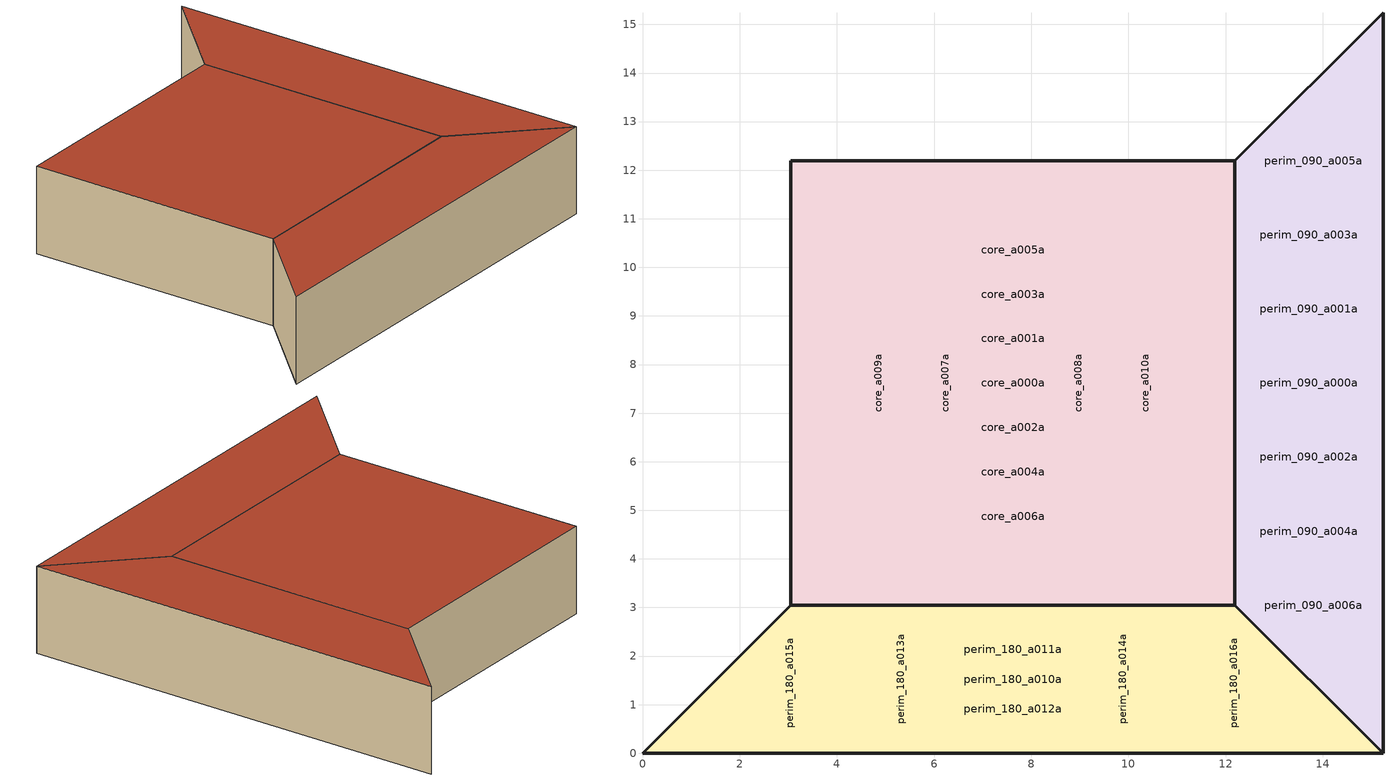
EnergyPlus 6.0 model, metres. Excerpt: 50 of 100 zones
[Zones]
core_a000a
 floor ground (Exterior Floor): 12.19,12.19 12.19,3.05 3.05,3.05 3.05,12.19 z0
 wall outside (Exterior Wall): 3.05,3.05 12.19,3.05 12.19,12.19 3.05,12.19 3.05,3.05 z0:3.05
 roof outside (Exterior Roof): 12.19,3.05 12.19,12.19 3.05,12.19 3.05,3.05 z3.05
perim_090_a000a
 floor ground (Exterior Floor): 15.24,15.24 15.24,0 12.19,3.05 12.19,12.19 z0
 wall outside (Exterior Wall): 12.19,12.19 12.19,3.05 15.24,0 15.24,15.24 12.19,12.19 z0:3.05
 roof outside (Exterior Roof): 15.24,0 15.24,15.24 12.19,12.19 12.19,3.05 z3.05
core_a001a
 floor ground (Exterior Floor): 12.19,12.19 12.19,3.05 3.05,3.05 3.05,12.19 z0
 wall outside (Exterior Wall): 3.05,3.05 12.19,3.05 12.19,12.19 3.05,12.19 3.05,3.05 z0:3.05
 roof outside (Exterior Roof): 12.19,3.05 12.19,12.19 3.05,12.19 3.05,3.05 z3.05
perim_090_a001a
 floor ground (Exterior Floor): 15.24,15.24 15.24,0 12.19,3.05 12.19,12.19 z0
 wall outside (Exterior Wall): 12.19,12.19 12.19,3.05 15.24,0 15.24,15.24 12.19,12.19 z0:3.05
 roof outside (Exterior Roof): 15.24,0 15.24,15.24 12.19,12.19 12.19,3.05 z3.05
core_a002a
 floor ground (Exterior Floor): 12.19,12.19 12.19,3.05 3.05,3.05 3.05,12.19 z0
 wall outside (Exterior Wall): 3.05,3.05 12.19,3.05 12.19,12.19 3.05,12.19 3.05,3.05 z0:3.05
 roof outside (Exterior Roof): 12.19,3.05 12.19,12.19 3.05,12.19 3.05,3.05 z3.05
perim_090_a002a
 floor ground (Exterior Floor): 15.24,15.24 15.24,0 12.19,3.05 12.19,12.19 z0
 wall outside (Exterior Wall): 12.19,12.19 12.19,3.05 15.24,0 15.24,15.24 12.19,12.19 z0:3.05
 roof outside (Exterior Roof): 15.24,0 15.24,15.24 12.19,12.19 12.19,3.05 z3.05
core_a003a
 floor ground (Exterior Floor): 12.19,12.19 12.19,3.05 3.05,3.05 3.05,12.19 z0
 wall outside (Exterior Wall): 3.05,3.05 12.19,3.05 12.19,12.19 3.05,12.19 3.05,3.05 z0:3.05
 roof outside (Exterior Roof): 12.19,3.05 12.19,12.19 3.05,12.19 3.05,3.05 z3.05
perim_090_a003a
 floor ground (Exterior Floor): 15.24,15.24 15.24,0 12.19,3.05 12.19,12.19 z0
 wall outside (Exterior Wall): 12.19,12.19 12.19,3.05 15.24,0 15.24,15.24 12.19,12.19 z0:3.05
 roof outside (Exterior Roof): 15.24,0 15.24,15.24 12.19,12.19 12.19,3.05 z3.05
core_a004a
 floor ground (Exterior Floor): 12.19,12.19 12.19,3.05 3.05,3.05 3.05,12.19 z0
 wall outside (Exterior Wall): 3.05,3.05 12.19,3.05 12.19,12.19 3.05,12.19 3.05,3.05 z0:3.05
 roof outside (Exterior Roof): 12.19,3.05 12.19,12.19 3.05,12.19 3.05,3.05 z3.05
perim_090_a004a
 floor ground (Exterior Floor): 15.24,15.24 15.24,0 12.19,3.05 12.19,12.19 z0
 wall outside (Exterior Wall): 12.19,12.19 12.19,3.05 15.24,0 15.24,15.24 12.19,12.19 z0:3.05
 roof outside (Exterior Roof): 15.24,0 15.24,15.24 12.19,12.19 12.19,3.05 z3.05
core_a005a
 floor ground (Exterior Floor): 12.19,12.19 12.19,3.05 3.05,3.05 3.05,12.19 z0
 wall outside (Exterior Wall): 3.05,3.05 12.19,3.05 12.19,12.19 3.05,12.19 3.05,3.05 z0:3.05
 roof outside (Exterior Roof): 12.19,3.05 12.19,12.19 3.05,12.19 3.05,3.05 z3.05
perim_090_a005a
 floor ground (Exterior Floor): 15.24,15.24 15.24,0 12.19,3.05 12.19,12.19 z0
 wall outside (Exterior Wall): 12.19,12.19 12.19,3.05 15.24,0 15.24,15.24 12.19,12.19 z0:3.05
 roof outside (Exterior Roof): 15.24,0 15.24,15.24 12.19,12.19 12.19,3.05 z3.05
core_a006a
 floor ground (Exterior Floor): 12.19,12.19 12.19,3.05 3.05,3.05 3.05,12.19 z0
 wall outside (Exterior Wall): 3.05,3.05 12.19,3.05 12.19,12.19 3.05,12.19 3.05,3.05 z0:3.05
 roof outside (Exterior Roof): 12.19,3.05 12.19,12.19 3.05,12.19 3.05,3.05 z3.05
perim_090_a006a
 floor ground (Exterior Floor): 15.24,15.24 15.24,0 12.19,3.05 12.19,12.19 z0
 wall outside (Exterior Wall): 12.19,12.19 12.19,3.05 15.24,0 15.24,15.24 12.19,12.19 z0:3.05
 roof outside (Exterior Roof): 15.24,0 15.24,15.24 12.19,12.19 12.19,3.05 z3.05
core_a007a
 floor ground (Exterior Floor): 12.19,12.19 12.19,3.05 3.05,3.05 3.05,12.19 z0
 wall outside (Exterior Wall): 3.05,3.05 12.19,3.05 12.19,12.19 3.05,12.19 3.05,3.05 z0:3.05
 roof outside (Exterior Roof): 12.19,3.05 12.19,12.19 3.05,12.19 3.05,3.05 z3.05
perim_090_a007a
 floor ground (Exterior Floor): 15.24,15.24 15.24,0 12.19,3.05 12.19,12.19 z0
 wall outside (Exterior Wall): 12.19,12.19 12.19,3.05 15.24,0 15.24,15.24 12.19,12.19 z0:3.05
 roof outside (Exterior Roof): 15.24,0 15.24,15.24 12.19,12.19 12.19,3.05 z3.05
core_a008a
 floor ground (Exterior Floor): 12.19,12.19 12.19,3.05 3.05,3.05 3.05,12.19 z0
 wall outside (Exterior Wall): 3.05,3.05 12.19,3.05 12.19,12.19 3.05,12.19 3.05,3.05 z0:3.05
 roof outside (Exterior Roof): 12.19,3.05 12.19,12.19 3.05,12.19 3.05,3.05 z3.05
perim_090_a008a
 floor ground (Exterior Floor): 15.24,15.24 15.24,0 12.19,3.05 12.19,12.19 z0
 wall outside (Exterior Wall): 12.19,12.19 12.19,3.05 15.24,0 15.24,15.24 12.19,12.19 z0:3.05
 roof outside (Exterior Roof): 15.24,0 15.24,15.24 12.19,12.19 12.19,3.05 z3.05
core_a009a
 floor ground (Exterior Floor): 12.19,12.19 12.19,3.05 3.05,3.05 3.05,12.19 z0
 wall outside (Exterior Wall): 3.05,3.05 12.19,3.05 12.19,12.19 3.05,12.19 3.05,3.05 z0:3.05
 roof outside (Exterior Roof): 12.19,3.05 12.19,12.19 3.05,12.19 3.05,3.05 z3.05
perim_090_a009a
 floor ground (Exterior Floor): 15.24,15.24 15.24,0 12.19,3.05 12.19,12.19 z0
 wall outside (Exterior Wall): 12.19,12.19 12.19,3.05 15.24,0 15.24,15.24 12.19,12.19 z0:3.05
 roof outside (Exterior Roof): 15.24,0 15.24,15.24 12.19,12.19 12.19,3.05 z3.05
core_a010a
 floor ground (Exterior Floor): 12.19,12.19 12.19,3.05 3.05,3.05 3.05,12.19 z0
 wall outside (Exterior Wall): 3.05,3.05 12.19,3.05 12.19,12.19 3.05,12.19 3.05,3.05 z0:3.05
 roof outside (Exterior Roof): 12.19,3.05 12.19,12.19 3.05,12.19 3.05,3.05 z3.05
perim_090_a010a
 floor ground (Exterior Floor): 15.24,15.24 15.24,0 12.19,3.05 12.19,12.19 z0
 wall outside (Exterior Wall): 12.19,12.19 12.19,3.05 15.24,0 15.24,15.24 12.19,12.19 z0:3.05
 roof outside (Exterior Roof): 15.24,0 15.24,15.24 12.19,12.19 12.19,3.05 z3.05
perim_180_a010a
 floor ground (Exterior Floor): 12.19,3.05 15.24,0 0,0 3.05,3.05 z0
 wall outside (Exterior Wall): 12.19,3.05 3.05,3.05 0,0 15.24,0 12.19,3.05 z0:3.05
 roof outside (Exterior Roof): 15.24,0 12.19,3.05 3.05,3.05 0,0 z3.05
core_a011a
 floor ground (Exterior Floor): 12.19,12.19 12.19,3.05 3.05,3.05 3.05,12.19 z0
 wall outside (Exterior Wall): 3.05,3.05 12.19,3.05 12.19,12.19 3.05,12.19 3.05,3.05 z0:3.05
 roof outside (Exterior Roof): 12.19,3.05 12.19,12.19 3.05,12.19 3.05,3.05 z3.05
perim_090_a011a
 floor ground (Exterior Floor): 15.24,15.24 15.24,0 12.19,3.05 12.19,12.19 z0
 wall outside (Exterior Wall): 12.19,12.19 12.19,3.05 15.24,0 15.24,15.24 12.19,12.19 z0:3.05
 roof outside (Exterior Roof): 15.24,0 15.24,15.24 12.19,12.19 12.19,3.05 z3.05
perim_180_a011a
 floor ground (Exterior Floor): 12.19,3.05 15.24,0 0,0 3.05,3.05 z0
 wall outside (Exterior Wall): 12.19,3.05 3.05,3.05 0,0 15.24,0 12.19,3.05 z0:3.05
 roof outside (Exterior Roof): 15.24,0 12.19,3.05 3.05,3.05 0,0 z3.05
core_a012a
 floor ground (Exterior Floor): 12.19,12.19 12.19,3.05 3.05,3.05 3.05,12.19 z0
 wall outside (Exterior Wall): 3.05,3.05 12.19,3.05 12.19,12.19 3.05,12.19 3.05,3.05 z0:3.05
 roof outside (Exterior Roof): 12.19,3.05 12.19,12.19 3.05,12.19 3.05,3.05 z3.05
perim_090_a012a
 floor ground (Exterior Floor): 15.24,15.24 15.24,0 12.19,3.05 12.19,12.19 z0
 wall outside (Exterior Wall): 12.19,12.19 12.19,3.05 15.24,0 15.24,15.24 12.19,12.19 z0:3.05
 roof outside (Exterior Roof): 15.24,0 15.24,15.24 12.19,12.19 12.19,3.05 z3.05
perim_180_a012a
 floor ground (Exterior Floor): 12.19,3.05 15.24,0 0,0 3.05,3.05 z0
 wall outside (Exterior Wall): 12.19,3.05 3.05,3.05 0,0 15.24,0 12.19,3.05 z0:3.05
 roof outside (Exterior Roof): 15.24,0 12.19,3.05 3.05,3.05 0,0 z3.05
core_a013a
 floor ground (Exterior Floor): 12.19,12.19 12.19,3.05 3.05,3.05 3.05,12.19 z0
 wall outside (Exterior Wall): 3.05,3.05 12.19,3.05 12.19,12.19 3.05,12.19 3.05,3.05 z0:3.05
 roof outside (Exterior Roof): 12.19,3.05 12.19,12.19 3.05,12.19 3.05,3.05 z3.05
perim_090_a013a
 floor ground (Exterior Floor): 15.24,15.24 15.24,0 12.19,3.05 12.19,12.19 z0
 wall outside (Exterior Wall): 12.19,12.19 12.19,3.05 15.24,0 15.24,15.24 12.19,12.19 z0:3.05
 roof outside (Exterior Roof): 15.24,0 15.24,15.24 12.19,12.19 12.19,3.05 z3.05
perim_180_a013a
 floor ground (Exterior Floor): 12.19,3.05 15.24,0 0,0 3.05,3.05 z0
 wall outside (Exterior Wall): 12.19,3.05 3.05,3.05 0,0 15.24,0 12.19,3.05 z0:3.05
 roof outside (Exterior Roof): 15.24,0 12.19,3.05 3.05,3.05 0,0 z3.05
core_a014a
 floor ground (Exterior Floor): 12.19,12.19 12.19,3.05 3.05,3.05 3.05,12.19 z0
 wall outside (Exterior Wall): 3.05,3.05 12.19,3.05 12.19,12.19 3.05,12.19 3.05,3.05 z0:3.05
 roof outside (Exterior Roof): 12.19,3.05 12.19,12.19 3.05,12.19 3.05,3.05 z3.05
perim_090_a014a
 floor ground (Exterior Floor): 15.24,15.24 15.24,0 12.19,3.05 12.19,12.19 z0
 wall outside (Exterior Wall): 12.19,12.19 12.19,3.05 15.24,0 15.24,15.24 12.19,12.19 z0:3.05
 roof outside (Exterior Roof): 15.24,0 15.24,15.24 12.19,12.19 12.19,3.05 z3.05
perim_180_a014a
 floor ground (Exterior Floor): 12.19,3.05 15.24,0 0,0 3.05,3.05 z0
 wall outside (Exterior Wall): 12.19,3.05 3.05,3.05 0,0 15.24,0 12.19,3.05 z0:3.05
 roof outside (Exterior Roof): 15.24,0 12.19,3.05 3.05,3.05 0,0 z3.05
core_a015a
 floor ground (Exterior Floor): 12.19,12.19 12.19,3.05 3.05,3.05 3.05,12.19 z0
 wall outside (Exterior Wall): 3.05,3.05 12.19,3.05 12.19,12.19 3.05,12.19 3.05,3.05 z0:3.05
 roof outside (Exterior Roof): 12.19,3.05 12.19,12.19 3.05,12.19 3.05,3.05 z3.05
perim_090_a015a
 floor ground (Exterior Floor): 15.24,15.24 15.24,0 12.19,3.05 12.19,12.19 z0
 wall outside (Exterior Wall): 12.19,12.19 12.19,3.05 15.24,0 15.24,15.24 12.19,12.19 z0:3.05
 roof outside (Exterior Roof): 15.24,0 15.24,15.24 12.19,12.19 12.19,3.05 z3.05
perim_180_a015a
 floor ground (Exterior Floor): 12.19,3.05 15.24,0 0,0 3.05,3.05 z0
 wall outside (Exterior Wall): 12.19,3.05 3.05,3.05 0,0 15.24,0 12.19,3.05 z0:3.05
 roof outside (Exterior Roof): 15.24,0 12.19,3.05 3.05,3.05 0,0 z3.05
core_a016a
 floor ground (Exterior Floor): 12.19,12.19 12.19,3.05 3.05,3.05 3.05,12.19 z0
 wall outside (Exterior Wall): 3.05,3.05 12.19,3.05 12.19,12.19 3.05,12.19 3.05,3.05 z0:3.05
 roof outside (Exterior Roof): 12.19,3.05 12.19,12.19 3.05,12.19 3.05,3.05 z3.05
perim_090_a016a
 floor ground (Exterior Floor): 15.24,15.24 15.24,0 12.19,3.05 12.19,12.19 z0
 wall outside (Exterior Wall): 12.19,12.19 12.19,3.05 15.24,0 15.24,15.24 12.19,12.19 z0:3.05
 roof outside (Exterior Roof): 15.24,0 15.24,15.24 12.19,12.19 12.19,3.05 z3.05
perim_180_a016a
 floor ground (Exterior Floor): 12.19,3.05 15.24,0 0,0 3.05,3.05 z0
 wall outside (Exterior Wall): 12.19,3.05 3.05,3.05 0,0 15.24,0 12.19,3.05 z0:3.05
 roof outside (Exterior Roof): 15.24,0 12.19,3.05 3.05,3.05 0,0 z3.05
core_a017a
 floor ground (Exterior Floor): 12.19,12.19 12.19,3.05 3.05,3.05 3.05,12.19 z0
 wall outside (Exterior Wall): 3.05,3.05 12.19,3.05 12.19,12.19 3.05,12.19 3.05,3.05 z0:3.05
 roof outside (Exterior Roof): 12.19,3.05 12.19,12.19 3.05,12.19 3.05,3.05 z3.05
perim_090_a017a
 floor ground (Exterior Floor): 15.24,15.24 15.24,0 12.19,3.05 12.19,12.19 z0
 wall outside (Exterior Wall): 12.19,12.19 12.19,3.05 15.24,0 15.24,15.24 12.19,12.19 z0:3.05
 roof outside (Exterior Roof): 15.24,0 15.24,15.24 12.19,12.19 12.19,3.05 z3.05
perim_180_a017a
 floor ground (Exterior Floor): 12.19,3.05 15.24,0 0,0 3.05,3.05 z0
 wall outside (Exterior Wall): 12.19,3.05 3.05,3.05 0,0 15.24,0 12.19,3.05 z0:3.05
 roof outside (Exterior Roof): 15.24,0 12.19,3.05 3.05,3.05 0,0 z3.05
core_a018a
 floor ground (Exterior Floor): 12.19,12.19 12.19,3.05 3.05,3.05 3.05,12.19 z0
 wall outside (Exterior Wall): 3.05,3.05 12.19,3.05 12.19,12.19 3.05,12.19 3.05,3.05 z0:3.05
 roof outside (Exterior Roof): 12.19,3.05 12.19,12.19 3.05,12.19 3.05,3.05 z3.05
perim_090_a018a
 floor ground (Exterior Floor): 15.24,15.24 15.24,0 12.19,3.05 12.19,12.19 z0
 wall outside (Exterior Wall): 12.19,12.19 12.19,3.05 15.24,0 15.24,15.24 12.19,12.19 z0:3.05
 roof outside (Exterior Roof): 15.24,0 15.24,15.24 12.19,12.19 12.19,3.05 z3.05
perim_180_a018a
 floor ground (Exterior Floor): 12.19,3.05 15.24,0 0,0 3.05,3.05 z0
 wall outside (Exterior Wall): 12.19,3.05 3.05,3.05 0,0 15.24,0 12.19,3.05 z0:3.05
 roof outside (Exterior Roof): 15.24,0 12.19,3.05 3.05,3.05 0,0 z3.05
core_a019a
 floor ground (Exterior Floor): 12.19,12.19 12.19,3.05 3.05,3.05 3.05,12.19 z0
 wall outside (Exterior Wall): 3.05,3.05 12.19,3.05 12.19,12.19 3.05,12.19 3.05,3.05 z0:3.05
 roof outside (Exterior Roof): 12.19,3.05 12.19,12.19 3.05,12.19 3.05,3.05 z3.05
perim_090_a019a
 floor ground (Exterior Floor): 15.24,15.24 15.24,0 12.19,3.05 12.19,12.19 z0
 wall outside (Exterior Wall): 12.19,12.19 12.19,3.05 15.24,0 15.24,15.24 12.19,12.19 z0:3.05
 roof outside (Exterior Roof): 15.24,0 15.24,15.24 12.19,12.19 12.19,3.05 z3.05
perim_180_a019a
 floor ground (Exterior Floor): 12.19,3.05 15.24,0 0,0 3.05,3.05 z0
 wall outside (Exterior Wall): 12.19,3.05 3.05,3.05 0,0 15.24,0 12.19,3.05 z0:3.05
 roof outside (Exterior Roof): 15.24,0 12.19,3.05 3.05,3.05 0,0 z3.05
[Building]
increase zone count test: North Axis {deg}=-0; Terrain=CITY; Loads Convergence Tolerance Value=0.04; Temperature Convergence Tolerance Value {deltaC}=0.4; Solar Distribution=FULLINTERIORANDEXTERIOR; Maximum Number of Warmup Days=25
[Site:Location]
Site:Location {fe7555c4-f0c3-4fda-930d-e99a9caff5f8}: 0, 0, 0, 0
[Material]
Name | Roughness | Thickness {m} | Conductivity {W/m-K} | Density {kg/m3} | Specific Heat {J/kg-K}
G01a 19mm gypsum board | MediumSmooth | 0.019 | 0.16 | 800 | 1090
F16 Acoustic tile | MediumSmooth | 0.0191 | 0.06 | 368 | 590
M01 100mm brick | MediumRough | 0.1016 | 0.89 | 1920 | 790
I02 50mm insulation board | MediumRough | 0.0508 | 0.03 | 43 | 1210
M15 200mm heavyweight concrete | MediumRough | 0.2032 | 1.95 | 2240 | 900
M11 100mm lightweight concrete | MediumRough | 0.1016 | 0.53 | 1280 | 840
[Material:AirGap]
Name | Thermal Resistance {m2-K/W}
F05 Ceiling air space resistance | 0.18
F04 Wall air space resistance | 0.15
[Construction]
Exterior Roof: M11 100mm lightweight concrete, F05 Ceiling air space resistance, F16 Acoustic tile
Exterior Wall: M01 100mm brick, M15 200mm heavyweight concrete, I02 50mm insulation board, F04 Wall air space resistance, G01a 19mm gypsum board
Exterior Floor: I02 50mm insulation board, M15 200mm heavyweight concrete
[Zone]
core_a000a; core_a001a; core_a002a; core_a003a; core_a004a; core_a005a; core_a006a; core_a007a; core_a008a; core_a009a; core_a010a; core_a011a; core_a012a; core_a013a; core_a014a; core_a015a; core_a016a; core_a017a; core_a018a; core_a019a: -0, 3.048, 3.048, 0, , 1
perim_090_a000a; perim_090_a001a; perim_090_a002a; perim_090_a003a; perim_090_a004a; perim_090_a005a; perim_090_a006a; perim_090_a007a; perim_090_a008a; perim_090_a009a; perim_090_a010a; perim_090_a011a; perim_090_a012a; perim_090_a013a; perim_090_a014a; perim_090_a015a; perim_090_a016a; perim_090_a017a; perim_090_a018a; perim_090_a019a: -0, 12.192, 3.048, 0, , 1
perim_180_a010a; perim_180_a011a; perim_180_a012a; perim_180_a013a; perim_180_a014a; perim_180_a015a; perim_180_a016a; perim_180_a017a; perim_180_a018a; perim_180_a019a: -0, 0, 0, 0, , 1
